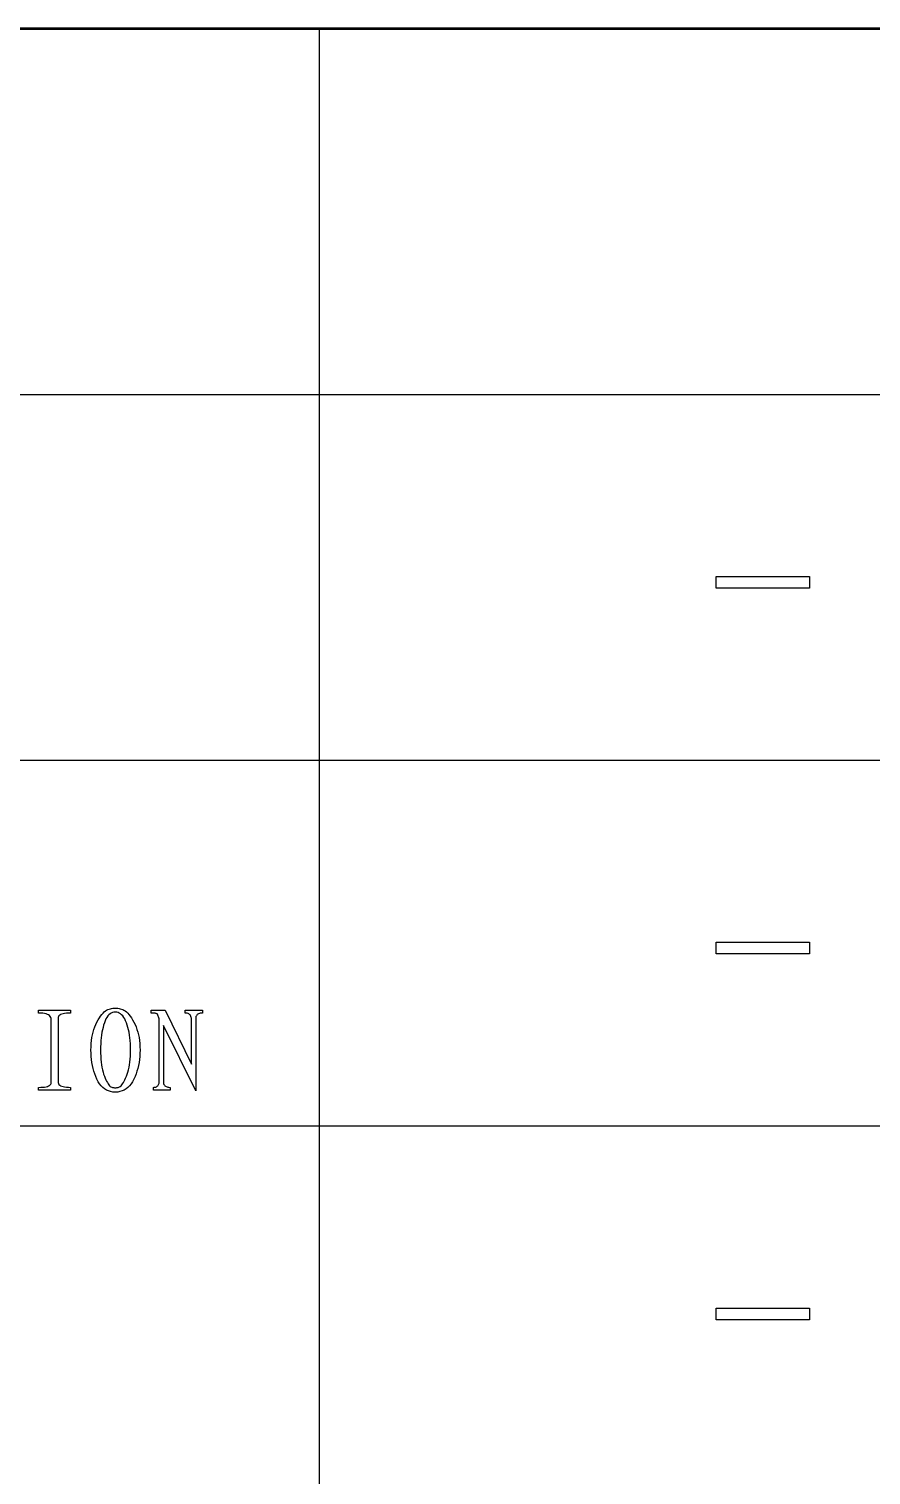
# Model space of a CAD drawing. Extents: x 0 to 420, y 0 to 297.
# Drawn here: x 248.23 to 262.05, y 23.28 to 47 of the extents above; entities that cross this region are included whole.
import ezdxf

# ---------------------------------------------------------------- set-up
doc = ezdxf.new("R2010")
doc.units = 0

msp = doc.modelspace()

# ---------------------------------------------------------------- linework, layer by layer
at = {"color": 7, "lineweight": 50}
msp.add_line((415, 47), (235, 47), dxfattribs=at)
at = {"color": 7, "lineweight": 25}
for p, q in [((253, 5), (253, 47)), ((303, 41), (235, 41)), ((415, 35), (235, 35)), ((303, 29), (235, 29))]:
    msp.add_line(p, q, dxfattribs=at)
for points in [[(259.511, 38.018), (261.043, 38.018), (261.043, 37.827), (259.511, 37.827)], [(259.511, 32.018), (261.043, 32.018), (261.043, 31.827), (259.511, 31.827)], [(248.712, 30.787), (248.712, 29.716), (248.717, 29.701), (248.725, 29.688), (248.737, 29.676), (248.752, 29.666), (248.771, 29.658), (248.793, 29.651), (248.818, 29.645), (248.847, 29.641), (248.88, 29.639), (248.915, 29.638), (248.915, 29.591), (248.392, 29.591), (248.392, 29.638), (248.428, 29.639), (248.46, 29.641), (248.489, 29.644), (248.515, 29.648), (248.537, 29.654), (248.555, 29.661), (248.57, 29.669), (248.582, 29.678), (248.59, 29.689), (248.595, 29.701), (248.595, 30.771), (248.59, 30.787), (248.582, 30.802), (248.57, 30.815), (248.555, 30.826), (248.537, 30.835), (248.515, 30.843), (248.489, 30.849), (248.46, 30.853), (248.428, 30.856), (248.392, 30.857), (248.392, 30.904), (248.915, 30.904), (248.915, 30.857), (248.88, 30.856), (248.847, 30.854), (248.818, 30.85), (248.793, 30.846), (248.771, 30.839), (248.752, 30.832), (248.737, 30.822), (248.725, 30.812), (248.717, 30.8)], [(249.349, 30.708), (249.369, 30.744), (249.388, 30.777), (249.408, 30.806), (249.428, 30.833), (249.448, 30.856), (249.468, 30.876), (249.488, 30.892), (249.508, 30.906), (249.528, 30.916), (249.548, 30.923), (249.569, 30.928), (249.589, 30.932), (249.609, 30.935), (249.63, 30.936), (249.65, 30.937), (249.67, 30.936), (249.69, 30.935), (249.711, 30.932), (249.731, 30.928), (249.751, 30.923), (249.772, 30.916), (249.792, 30.906), (249.812, 30.892), (249.833, 30.876), (249.853, 30.856), (249.873, 30.833), (249.894, 30.806), (249.914, 30.777), (249.934, 30.744), (249.955, 30.708), (249.974, 30.67), (249.991, 30.63), (250.006, 30.588), (250.02, 30.545), (250.031, 30.5), (250.04, 30.454), (250.047, 30.406), (250.052, 30.356), (250.055, 30.304), (250.056, 30.251), (250.055, 30.198), (250.052, 30.146), (250.047, 30.095), (250.04, 30.045), (250.031, 29.996), (250.02, 29.949), (250.006, 29.903), (249.991, 29.858), (249.974, 29.814), (249.955, 29.771), (249.933, 29.731), (249.91, 29.695), (249.884, 29.663), (249.857, 29.636), (249.828, 29.613), (249.796, 29.594), (249.763, 29.579), (249.727, 29.568), (249.689, 29.562), (249.65, 29.56), (249.61, 29.562), (249.573, 29.568), (249.537, 29.579), (249.504, 29.594), (249.473, 29.613), (249.444, 29.636), (249.417, 29.663), (249.392, 29.695), (249.37, 29.731), (249.349, 29.771), (249.33, 29.814), (249.314, 29.858), (249.299, 29.903), (249.287, 29.949), (249.276, 29.996), (249.267, 30.045), (249.26, 30.095), (249.255, 30.146), (249.252, 30.198), (249.251, 30.251), (249.252, 30.304), (249.255, 30.356), (249.26, 30.406), (249.267, 30.454), (249.276, 30.5), (249.287, 30.545), (249.299, 30.588), (249.314, 30.63), (249.33, 30.67)], [(249.408, 30.251), (249.408, 30.199), (249.41, 30.148), (249.413, 30.099), (249.418, 30.053), (249.423, 30.009), (249.43, 29.967), (249.438, 29.928), (249.448, 29.89), (249.458, 29.855), (249.47, 29.822), (249.483, 29.791), (249.495, 29.763), (249.507, 29.738), (249.52, 29.716), (249.532, 29.697), (249.544, 29.68), (249.556, 29.666), (249.568, 29.655), (249.579, 29.647), (249.591, 29.642), (249.603, 29.638), (249.615, 29.636), (249.626, 29.634), (249.638, 29.633), (249.65, 29.632), (249.662, 29.633), (249.673, 29.634), (249.685, 29.636), (249.697, 29.638), (249.708, 29.642), (249.72, 29.647), (249.732, 29.655), (249.744, 29.666), (249.757, 29.68), (249.769, 29.697), (249.782, 29.716), (249.794, 29.738), (249.807, 29.763), (249.82, 29.791), (249.833, 29.822), (249.846, 29.855), (249.857, 29.89), (249.867, 29.928), (249.876, 29.967), (249.883, 30.009), (249.889, 30.053), (249.894, 30.099), (249.897, 30.148), (249.899, 30.199), (249.9, 30.251), (249.899, 30.304), (249.897, 30.355), (249.894, 30.405), (249.889, 30.452), (249.883, 30.497), (249.876, 30.541), (249.867, 30.583), (249.857, 30.623), (249.846, 30.661), (249.833, 30.697), (249.82, 30.73), (249.805, 30.76), (249.789, 30.786), (249.772, 30.809), (249.754, 30.828), (249.735, 30.844), (249.716, 30.857), (249.695, 30.865), (249.673, 30.871), (249.65, 30.872), (249.627, 30.871), (249.605, 30.865), (249.584, 30.857), (249.565, 30.844), (249.546, 30.828), (249.529, 30.809), (249.513, 30.786), (249.497, 30.76), (249.483, 30.73), (249.47, 30.697), (249.458, 30.661), (249.448, 30.623), (249.438, 30.583), (249.43, 30.541), (249.423, 30.497), (249.418, 30.452), (249.413, 30.405), (249.41, 30.355), (249.408, 30.304)], [(250.369, 30.763), (250.345, 30.841), (250.338, 30.844), (250.331, 30.847), (250.322, 30.849), (250.313, 30.851), (250.302, 30.853), (250.291, 30.854), (250.278, 30.855), (250.265, 30.856), (250.251, 30.857), (250.236, 30.857), (250.236, 30.904), (250.47, 30.904), (250.9, 30.021), (250.9, 30.771), (250.896, 30.787), (250.891, 30.802), (250.884, 30.815), (250.876, 30.826), (250.867, 30.835), (250.856, 30.843), (250.844, 30.849), (250.83, 30.853), (250.815, 30.856), (250.798, 30.857), (250.798, 30.904), (251.08, 30.904), (251.08, 30.857), (251.062, 30.856), (251.045, 30.854), (251.03, 30.85), (251.017, 30.846), (251.005, 30.839), (250.995, 30.832), (250.987, 30.822), (250.98, 30.812), (250.974, 30.8), (250.97, 30.787), (250.97, 29.583), (250.439, 30.654), (250.439, 29.716), (250.443, 29.701), (250.448, 29.688), (250.455, 29.676), (250.464, 29.666), (250.474, 29.658), (250.486, 29.651), (250.499, 29.645), (250.514, 29.641), (250.53, 29.639), (250.548, 29.638), (250.548, 29.591), (250.275, 29.591), (250.275, 29.638), (250.29, 29.639), (250.304, 29.641), (250.316, 29.644), (250.327, 29.649), (250.337, 29.656), (250.346, 29.663), (250.354, 29.673), (250.36, 29.683), (250.365, 29.695), (250.369, 29.708)], [(259.511, 26.018), (261.043, 26.018), (261.043, 25.827), (259.511, 25.827)]]:
    msp.add_lwpolyline(points, close=True, dxfattribs=at)

doc.saveas('drawing.dxf')
